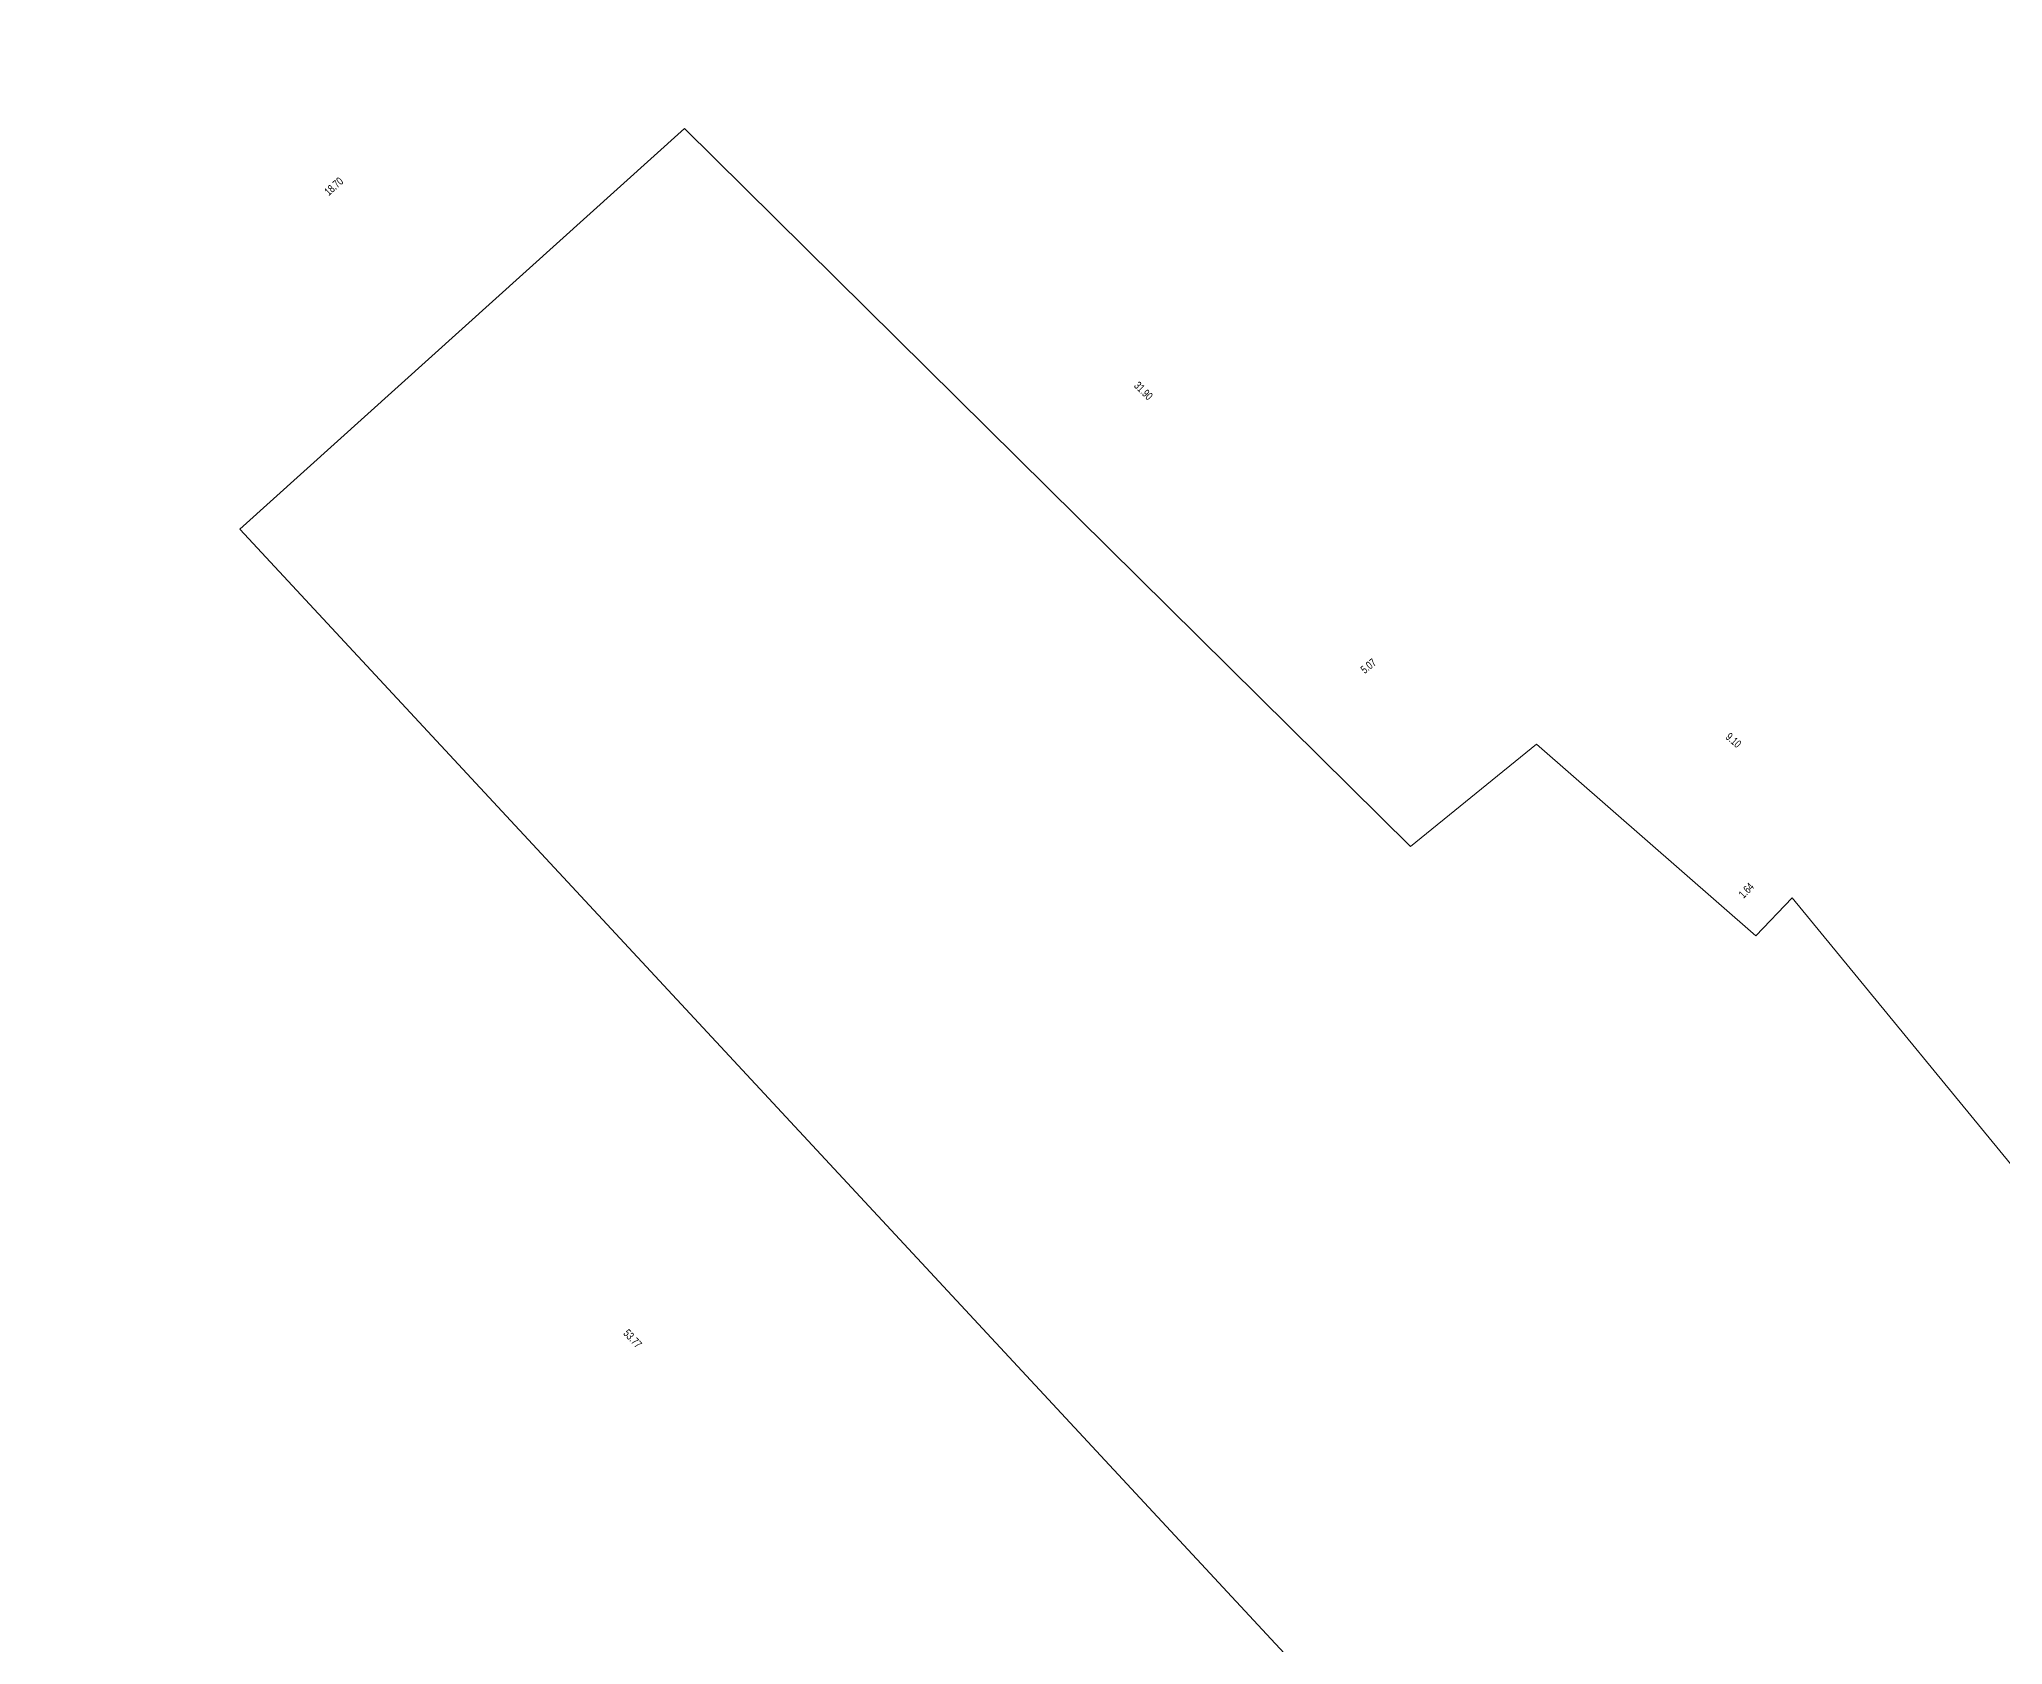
# Model space of a CAD drawing. Extents: x 578787 to 581140, y 9719065 to 9720647.
# Drawn here: x 579002.7 to 579064.1, y 9719749.5 to 9719799.7 of the extents above; entities that cross this region are included whole.
import ezdxf

# ---------------------------------------------------------------- set-up
doc = ezdxf.new("R2010")
doc.units = 0
doc.layers.get('0').update_dxf_attribs({"lineweight": 0})
doc.layers.add('ARQ_COTAS', color=1, linetype='Continuous', lineweight=0)
doc.styles.add('TXT_PROJETO', font='Swis721 LtCn BT')
doc.dimstyles.new('CT_POLIGONAL', dxfattribs={"dimtxt": 0.25, "dimasz": 1, "dimexe": 0.065, "dimexo": 0.05, "dimgap": 0.2, "dimtad": 1, "dimtoh": 1, "dimzin": 4, "dimdsep": 46, "dimtxsty": 'TXT_PROJETO', "dimblk1": 'BL100', "dimblk2": 'BL100', "dimsah": 1, "dimcen": 0.09, "dimse1": 1, "dimse2": 1, "dimsd1": 1, "dimsd2": 1, "dimclrd": 1, "dimclrt": 2, "dimadec": 0, "dimazin": 0, "dimtfac": 1, "dimtdec": 4, "dimtmove": 0, "dimatfit": 3, "dimfxl": 0.1, "dimtolj": 1, "dimtzin": 0, "dimarcsym": 0})

# ---------------------------------------------------------------- blocks, each defined once
blk = doc.blocks.new('*DA3FC')
at = {"color": 2, "insert": (579011.947, 9719795.074), "char_height": 0.25, "attachment_point": 5, "rotation": 42.02553, "style": 'TXT_PROJETO'}
blk.add_mtext('\\A1;18.70', dxfattribs=at)
blk = doc.blocks.new('BL100')
at = {"layer": 'ARQ_COTAS'}
for p, q in [((0, -1.041), (0, 1.041)), ((-1.041, 0), (1.041, 0))]:
    blk.add_line(p, q, dxfattribs=at)
blk.add_circle((0, 0), 0.5, dxfattribs=at)
blk = doc.blocks.new('*DA40A')
at = {"color": 2, "insert": (579037.24, 9719788.686), "char_height": 0.25, "attachment_point": 5, "rotation": 315.30705, "style": 'TXT_PROJETO'}
blk.add_mtext('\\A1;31.90', dxfattribs=at)
blk = doc.blocks.new('*DA418')
at = {"color": 2, "insert": (579044.268, 9719780.085), "char_height": 0.25, "attachment_point": 5, "rotation": 39.11549, "style": 'TXT_PROJETO'}
blk.add_mtext('\\A1;5.07', dxfattribs=at)
blk = doc.blocks.new('*DA426')
at = {"color": 2, "insert": (579055.673, 9719777.764), "char_height": 0.25, "attachment_point": 5, "rotation": 318.82996, "style": 'TXT_PROJETO'}
blk.add_mtext('\\A1;9.10', dxfattribs=at)
blk = doc.blocks.new('*DA434')
at = {"color": 2, "insert": (579093.959, 9719742.885), "char_height": 0.25, "attachment_point": 5, "rotation": 309.37053, "style": 'TXT_PROJETO'}
blk.add_mtext('\\A1;92.56', dxfattribs=at)
blk = doc.blocks.new('*DA442')
at = {"color": 2, "insert": (579056.071, 9719773.072), "char_height": 0.25, "attachment_point": 5, "rotation": 46.39688, "style": 'TXT_PROJETO'}
blk.add_mtext('\\A1;1.64', dxfattribs=at)
blk = doc.blocks.new('*DA568')
at = {"color": 2, "insert": (579021.283, 9719759.065), "char_height": 0.25, "attachment_point": 5, "rotation": 312.88873, "style": 'TXT_PROJETO'}
blk.add_mtext('\\A1;53.77', dxfattribs=at)

msp = doc.modelspace()

# ---------------------------------------------------------------- linework, layer by layer
for points in [[(579009.016, 9719784.361), (579022.907, 9719796.879), (579045.586, 9719774.442), (579049.523, 9719777.643), (579056.373, 9719771.653), (579057.503, 9719772.839), (579116.219, 9719701.282), (579163.082, 9719668.051), (579212.322, 9719663.186), (579247.769, 9719681.941)], [(579241.797, 9719409.018), (579237.338, 9719420.682), (579230.724, 9719443.967), (579206.017, 9719521.567), (579188.166, 9719562.624), (579178.198, 9719589.358), (579145.649, 9719636.98), (579109.677, 9719679.218), (579045.607, 9719744.968), (579009.016, 9719784.361)]]:
    msp.add_lwpolyline(points)

# ---------------------------------------------------------------- dimensions: what is measured, and where the dimension line sits
for p1, p2, distance, picture, middle in [((579045.586, 9719774.442), (579022.907, 9719796.879), -3.928, '*DA40A', (579037.24, 9719788.686)), ((579022.907, 9719796.879), (579009.016, 9719784.361), -5.669, '*DA3FC', (579011.947, 9719795.074)), ((579045.607, 9719744.968), (579009.016, 9719784.361), 8.556, '*DA568', (579021.283, 9719759.065)), ((579045.586, 9719774.442), (579049.523, 9719777.643), 4.882, '*DA418', (579044.268, 9719780.085)), ((579049.523, 9719777.643), (579056.373, 9719771.653), 3.811, '*DA426', (579055.673, 9719777.764)), ((579056.373, 9719771.653), (579057.503, 9719772.839), 0.87, '*DA442', (579056.071, 9719773.072)), ((579057.503, 9719772.839), (579116.219, 9719701.282), 8.854, '*DA434', (579093.959, 9719742.885))]:
    dim = msp.add_aligned_dim(p1=p1, p2=p2, distance=distance, dimstyle='CT_POLIGONAL')
    dim.commit()
    dim.dimension.update_dxf_attribs({"geometry": picture, "text_midpoint": middle})

doc.saveas('drawing.dxf')
